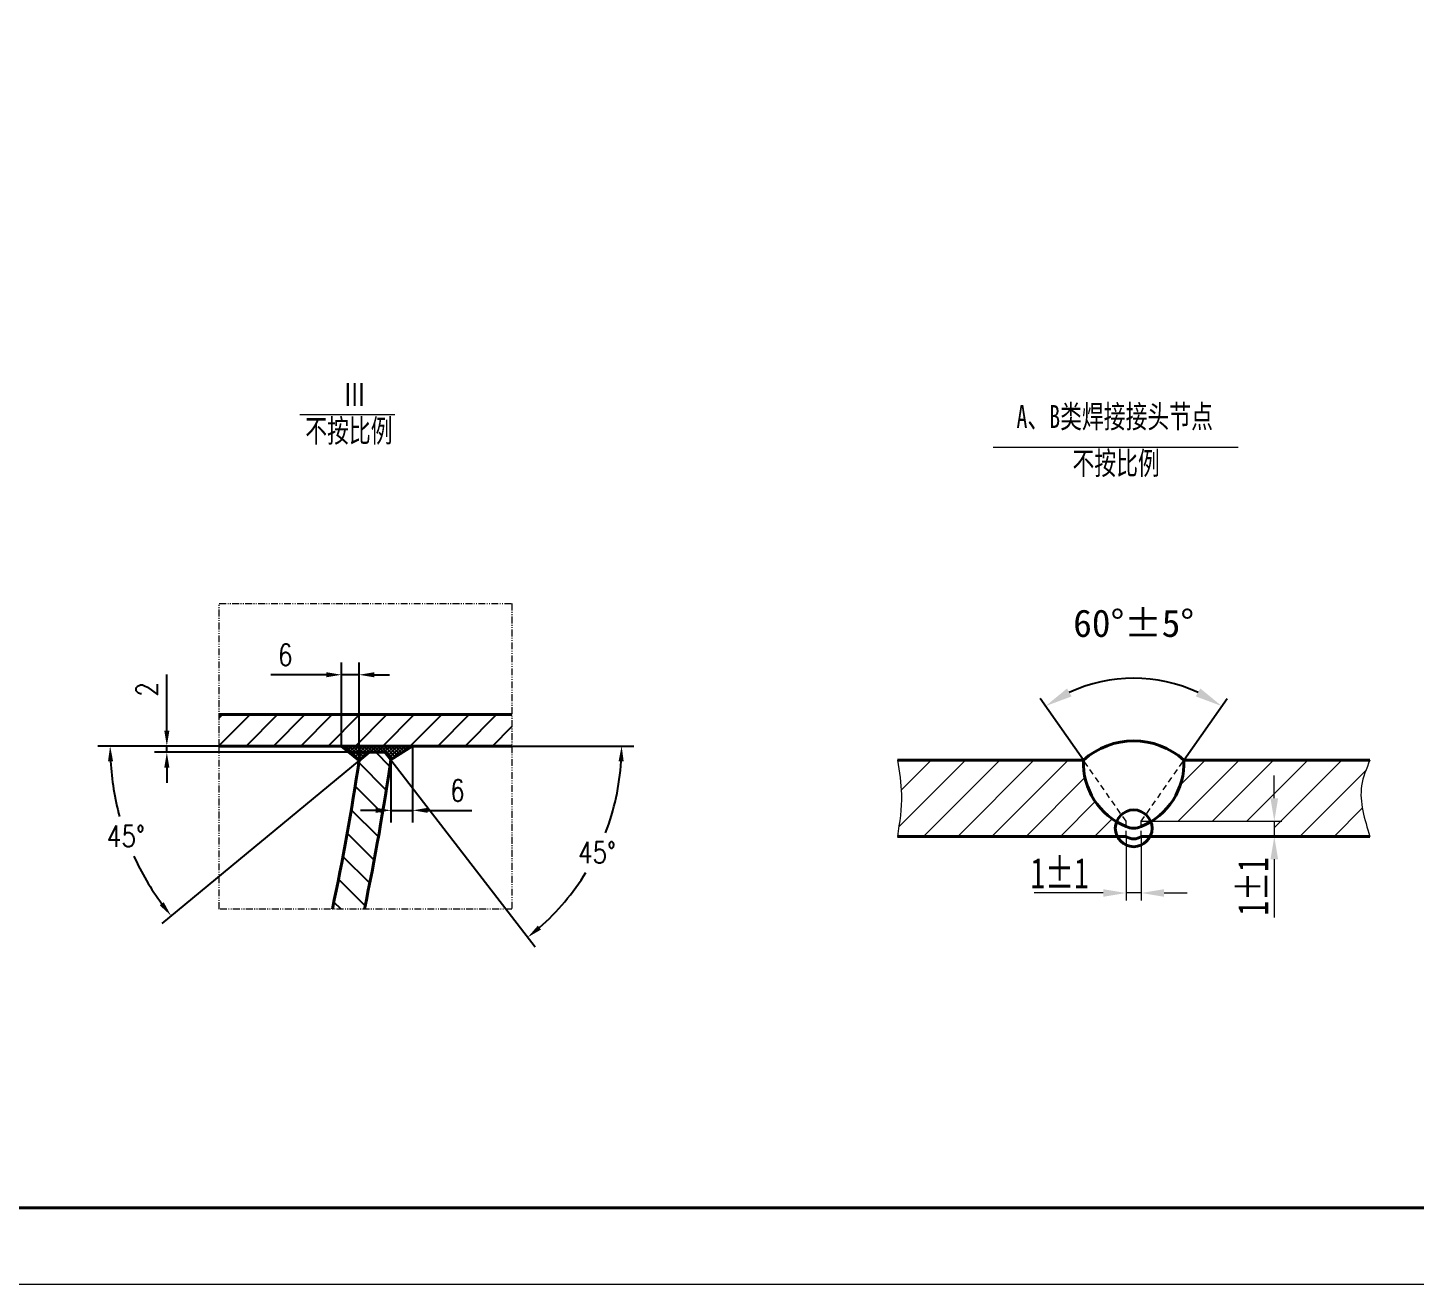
# Model space of a CAD drawing. Extents: x -15853 to 3578, y -6535 to 2458.
# Drawn here: x -14033 to -12213, y -1742 to -94 of the extents above; entities that cross this region are included whole.
import ezdxf

# ---------------------------------------------------------------- set-up
doc = ezdxf.new("R2010")
doc.units = 0
doc.header["$LTSCALE"] = 10
doc.header["$PDMODE"] = 1
doc.linetypes.add('JXX-S', pattern=[1.7000000000000002, 0.9, -0.2, 0.1, -0.2, 0.1, -0.2])
doc.linetypes.add('XX-L', pattern=[1.25, 0.75, -0.5])
doc.layers.get('Defpoints').update_dxf_attribs({"linetype": 'CONTINUOUS'})
doc.layers.add('5剖面线层', color=2, linetype='CONTINUOUS')
doc.layers.add('7标注层', color=4, linetype='CONTINUOUS')
for name, color, linetype, lineweight in [('A 粗实线', 1, 'CONTINUOUS', 40), ('B 细实线', 7, 'CONTINUOUS', 18), ('G 长虚线', 6, 'XX-L', 20), ('H 短双点线', 3, 'JXX-S', 18), ('J 标注尺寸', 2, 'CONTINUOUS', 18)]:
    doc.layers.add(name, color=color, linetype=linetype, lineweight=lineweight)
doc.styles.add('HZTXT', font='SIMFANG.TTF', dxfattribs={"width": 0.75})
doc.styles.get("Standard").update_dxf_attribs({"font": 'SIMFANG.TTF'})
doc.styles.add('style2', font='SIMFANG.TTF', dxfattribs={"width": 0.7})
doc.styles.add('TH_GBDIM', font='romans.shx', dxfattribs={"width": 0.8, "bigfont": 'gbcbig.shx'})
doc.styles.add('标题中文', font='SIMFANG.TTF', dxfattribs={"width": 0.7})
doc.dimstyles.new('TH_GBDIM', dxfattribs={"dimscale": 8, "dimtxt": 3.5, "dimasz": 2.5, "dimexe": 2, "dimexo": 0, "dimgap": 1.5, "dimtad": 1, "dimdec": 1, "dimzin": 0, "dimdsep": 46, "dimtxsty": 'TH_GBDIM', "dimcen": 2.5, "dimclrd": 130, "dimclre": 130, "dimclrt": 3, "dimadec": 0, "dimazin": 0, "dimtfac": 0.714286, "dimtdec": 1, "dimtmove": 0, "dimatfit": 3, "dimfxl": 0, "dimtolj": 1, "dimtzin": 0, "dimlwd": -1, "dimlwe": -1, "dimarcsym": 0})
doc.dimstyles.new('通用标注4.0', dxfattribs={"dimscale": 12, "dimtxt": 3, "dimasz": 3, "dimexe": 1, "dimexo": 0, "dimgap": 1, "dimtad": 1, "dimdec": 0, "dimzin": 0, "dimdsep": 46, "dimtxsty": 'Standard', "dimcen": 0, "dimadec": 0, "dimazin": 0, "dimtfac": 0.375, "dimtdec": 0, "dimtmove": 2, "dimatfit": 3, "dimfxl": 0, "dimtzin": 0, "dimarcsym": 0})

# ---------------------------------------------------------------- blocks, each defined once
blk = doc.blocks.new('*D246')
at = {"layer": '7标注层', "color": 130}
for p, q in [((-13397.61104399751, -1035.873103759684), (-13237.72561937561, -1035.873103759684)), ((-13556.48552337434, -1054.153631471665), (-13367.22677565518, -1299.393331394999))]:
    blk.add_line(p, q, dxfattribs=at)
for start, end in [(338.9615092248518, 356.383012504346), (311.2754212394214, 328.4594769735925)]:
    blk.add_arc((-13570.5931486222, -1035.873103759685), 316.8675292465867, start, end, dxfattribs=at)
for points in [[(-13257.68847094102, -1055.757945186806), (-13251.02512498814, -1055.968338049795), (-13253.72561937561, -1035.873103759686)], [(-13359.4434136021, -1276.587311008641), (-13363.68096502865, -1271.440700245054), (-13377.00202160614, -1286.726659906468)]]:
    blk.add_solid(points, dxfattribs=at)
at = {"layer": 'Defpoints', "color": 0}
for p in [(-13781.54937060379, -1035.873103759684), (-13397.61104399751, -1035.873103759684), (-13564.24291607593, -1044.101675188256), (-13556.48552337434, -1054.153631471665), (-13310.6958607411, -1217.142049922255)]:
    blk.add_point(p, dxfattribs=at)
at = {"layer": '7标注层', "color": 3, "insert": (-13286.20980417981, -1175.626974885309), "char_height": 28, "attachment_point": 5, "style": 'TH_GBDIM'}
blk.add_mtext('\\A1;45%%d{}{}', dxfattribs=at)
blk = doc.blocks.new('*D247')
at = {"layer": '7标注层', "color": 130}
for p, q in [((-13621.28642753597, -1035.873103759684), (-13621.28642753597, -926.4270327854429)), ((-13598.18452266785, -1054.936761322433), (-13598.18452266785, -926.4270327854429)), ((-13641.28642753597, -942.4270327854429), (-13713.88642753597, -942.4270327854429)), ((-13598.18452266785, -942.4270327854429), (-13621.28642753597, -942.4270327854429)), ((-13578.18452266785, -942.4270327854429), (-13558.18452266785, -942.4270327854429))]:
    blk.add_line(p, q, dxfattribs=at)
for points in [[(-13641.28642753597, -939.0936994521095), (-13641.28642753597, -945.7603661187762), (-13621.28642753597, -942.4270327854429)], [(-13578.18452266785, -939.0936994521095), (-13578.18452266785, -945.7603661187762), (-13598.18452266785, -942.4270327854429)]]:
    blk.add_solid(points, dxfattribs=at)
at = {"layer": 'Defpoints', "color": 0}
for p in [(-13621.28642753597, -942.4270327854429), (-13621.28642753597, -1035.873103759684), (-13598.18452266785, -1054.936761322433)]:
    blk.add_point(p, dxfattribs=at)
at = {"layer": '7标注层', "color": 3, "insert": (-13694.95309420263, -916.4270327854429), "char_height": 28, "attachment_point": 5, "style": 'TH_GBDIM'}
blk.add_mtext('\\A1;6{}{}', dxfattribs=at)
blk = doc.blocks.new('*D244')
at = {"layer": '7标注层', "color": 130}
for p, q in [((-13850.4135408388, -1015.873103759684), (-13850.4135408388, -942.0731037596844)), ((-13575.30551082869, -1035.873103759684), (-13866.4135408388, -1035.873103759684)), ((-13850.4135408388, -1044.101675188256), (-13850.4135408388, -1035.873103759684)), ((-13575.07623646766, -1044.101675188256), (-13866.4135408388, -1044.101675188256)), ((-13850.4135408388, -1064.101675188256), (-13850.4135408388, -1084.101675188256))]:
    blk.add_line(p, q, dxfattribs=at)
for points in [[(-13853.74687417213, -1015.873103759684), (-13847.08020750547, -1015.873103759684), (-13850.4135408388, -1035.873103759684)], [(-13853.74687417213, -1064.101675188256), (-13847.08020750547, -1064.101675188256), (-13850.4135408388, -1044.101675188256)]]:
    blk.add_solid(points, dxfattribs=at)
at = {"layer": 'Defpoints', "color": 0}
for p in [(-13850.4135408388, -1035.873103759684), (-13575.30551082869, -1035.873103759684), (-13575.07623646766, -1044.101675188256)]:
    blk.add_point(p, dxfattribs=at)
at = {"layer": '7标注层', "color": 3, "insert": (-13876.4135408388, -961.5397704263532), "char_height": 28, "attachment_point": 5, "rotation": 90, "style": 'TH_GBDIM'}
blk.add_mtext('\\A1;2{}{}', dxfattribs=at)
blk = doc.blocks.new('*D245')
at = {"layer": '7标注层', "color": 130}
for p, q in [((-13781.54937060379, -1035.873103759685), (-13940.7903860071, -1035.873103759685)), ((-13598.18452266785, -1054.936761322433), (-13857.15232879785, -1268.636610058786))]:
    blk.add_line(p, q, dxfattribs=at)
for start, end in [(183.2772272151284, 195.2962769926218), (204.3623525083716, 216.2521711181016)]:
    blk.add_arc((-13575.08261779974, -1035.873103759685), 349.7077682073639, start, end, dxfattribs=at)
for points in [[(-13927.55045015944, -1055.960242853794), (-13920.88650968825, -1055.769607492709), (-13924.7903860071, -1035.873103759685)], [(-13854.46411499854, -1240.622173425444), (-13859.72533416082, -1244.716561947663), (-13844.81155901302, -1258.453025173398)]]:
    blk.add_solid(points, dxfattribs=at)
at = {"layer": 'Defpoints', "color": 0}
for p in [(-13781.54937060379, -1035.873103759685), (-13397.61104399751, -1035.873103759684), (-13598.18452266785, -1054.936761322433), (-13585.05424437337, -1044.101675188256), (-13915.58349476682, -1115.58932500242)]:
    blk.add_point(p, dxfattribs=at)
at = {"layer": '7标注层', "color": 3, "insert": (-13904.18885383698, -1154.129640771262), "char_height": 28, "attachment_point": 5, "style": 'TH_GBDIM'}
blk.add_mtext('\\A1;45%%d{}{}', dxfattribs=at)
blk = doc.blocks.new('*D248')
at = {"layer": '7标注层', "color": 130}
for p, q in [((-13528.01073291335, -1035.873103759684), (-13528.01073291335, -1136.195188423288)), ((-13556.48552337433, -1054.153631471665), (-13556.48552337433, -1136.195188423288)), ((-13576.48552337433, -1120.195188423288), (-13596.48552337433, -1120.195188423288)), ((-13556.48552337433, -1120.195188423288), (-13528.01073291335, -1120.195188423288)), ((-13508.01073291335, -1120.195188423288), (-13450.14406624668, -1120.195188423288))]:
    blk.add_line(p, q, dxfattribs=at)
for points in [[(-13576.48552337433, -1116.861855089954), (-13576.48552337433, -1123.528521756621), (-13556.48552337433, -1120.195188423288)], [(-13508.01073291335, -1116.861855089954), (-13508.01073291335, -1123.528521756621), (-13528.01073291335, -1120.195188423288)]]:
    blk.add_solid(points, dxfattribs=at)
at = {"layer": 'Defpoints', "color": 0}
for p in [(-13528.01073291335, -1035.873103759684), (-13556.48552337433, -1054.153631471665), (-13528.01073291335, -1120.195188423288)]:
    blk.add_point(p, dxfattribs=at)
at = {"layer": '7标注层', "color": 3, "insert": (-13469.07739958002, -1094.195188423288), "char_height": 28, "attachment_point": 5, "style": 'TH_GBDIM'}
blk.add_mtext('\\A1;6{}{}', dxfattribs=at)
blk = doc.blocks.new('*D243')
at = {"layer": 'Defpoints', "color": 0}
for p in [(-12541.21486911778, -951.2261617148511), (-12647.99907821756, -1054.382382978731), (-12515.96587210399, -1054.382382978731), (-12591.98247516077, -1134.382382978731), (-12571.98247516077, -1134.382382978731)]:
    blk.add_point(p, dxfattribs=at)
at = {"layer": 'J 标注尺寸', "color": 0, "lineweight": -2}
for p, q in [((-12647.99907821756, -1054.382382978731), (-12704.49994345523, -973.6907849103592)), ((-12515.96587210399, -1054.382382978731), (-12459.46500686632, -973.6907849103592))]:
    blk.add_line(p, q, dxfattribs=at)
blk.add_arc((-12581.98247516077, -1148.663863046149), 201.6026875055578, 65.2448952610282, 114.7551047389718, dxfattribs=at)
at = {"layer": 'J 标注尺寸', "color": 0}
for points in [[(-12663.41282646504, -970.7898310214116), (-12669.39060323674, -960.3847272320345), (-12697.61702621902, -983.5206094418265)], [(-12494.57434708481, -960.3847272320345), (-12500.55212385651, -970.7898310214116), (-12466.34792410253, -983.5206094418265)]]:
    blk.add_solid(points, dxfattribs=at)
at = {"layer": 'J 标注尺寸', "color": 0, "insert": (-12581.98247516077, -875.0611755405913), "char_height": 36, "attachment_point": 5}
blk.add_mtext('60°±5°', dxfattribs=at)

msp = doc.modelspace()

# ---------------------------------------------------------------- hatches: boundary and pattern name
at = {"layer": '5剖面线层'}
h = msp.add_hatch(dxfattribs=at)
h.set_pattern_fill('ANSI31', color=256, scale=8, style=0)
h.set_pattern_definition([(45, (15394.66491319793, 1415.964304000063), (-17.9605122421383, 17.9605122421383), [])])
h.paths.add_polyline_path([(-13397.61104399751, -994.7302466168258), (-13781.54937060379, -994.7302466168258), (-13781.54937060379, -1035.873103759683), (-13397.61104399751, -1035.873103759681)])
h = msp.add_hatch(dxfattribs=at)
h.set_pattern_fill('ANSI37', color=256, scale=1.028571428571428, style=0)
h.set_pattern_definition([(44.99999999999999, (-12708.73347311139, 966.8296226460297), (-2.309208716846353, 2.309208716846352), []), (135, (-12708.73347311139, 966.8296226460297), (-2.309208716846354, -2.309208716846352), [])])
h.paths.add_polyline_path([(-13621.28642753597, -1035.873103759684), (-13598.18452266785, -1054.936761322431), (-13585.05424437337, -1044.101675188254), (-13564.24291607593, -1044.101675188254), (-13556.48552337433, -1054.153631471663), (-13528.01073291335, -1035.873103759681)])
h = msp.add_hatch(dxfattribs=at)
h.set_pattern_fill('ANSI31', color=256, scale=8, angle=90, style=0)
h.set_pattern_definition([(135, (15394.66491319793, 1415.964304000063), (-17.96051224213831, -17.9605122421383), [])])
h.paths.add_polyline_path([(-13556.48552337433, -1054.153631471663), (-13564.24291607593, -1044.101675188254), (-13585.05424437337, -1044.101675188253), (-13598.18452266785, -1054.936761322431, -0.01542705373463392), (-13633.18207108733, -1249.802309297113), (-13591.13985707312, -1249.802309297113, 0.01528638581715375)])
at = {"layer": 'J 标注尺寸'}
h = msp.add_hatch(dxfattribs=at)
h.set_pattern_fill('ANSI31', color=256, scale=10, style=0)
h.set_pattern_definition([(45, (-43120.05405047489, -42327.6821826965), (-22.45064030267288, 22.45064030267288), [])])
edge = h.paths.add_edge_path()
edge.add_arc((-12581.98247516077, -1143.75820728), 24.10373919064113, 180, 206.1529425672991, ccw=False)
edge.add_arc((-12581.98247516077, -1143.75820728), 24.10373919064114, 158.9896631412668, 180, ccw=False)
edge.add_arc((-12557.45216444503, -1057.671966363579), 90.60664960463032, 177.919350547366, 238.729860753278, ccw=False)
edge.add_line((-12647.99907821756, -1054.382382978731), (-12891.98247516077, -1054.382382978731))
edge.add_spline(control_points=[(-12891.98247516077, -1054.382382978731), (-12889.45623309498, -1069.446176420772), (-12883.8757181038, -1102.722372025948), (-12889.11497582771, -1136.109349025512), (-12891.98247516077, -1154.382382978731)], knot_values=[0, 0, 0, 0, 4.553085131909655, 10.0578484456397, 10.0578484456397, 10.0578484456397, 10.0578484456397], degree=3, periodic=0)
edge.add_line((-12891.98247516077, -1154.382382978731), (-12603.61848989762, -1154.382382978731))
edge = h.paths.add_edge_path()
edge.add_line((-12397.49918794766, -1134.382382978731), (-12397.49918794766, -1154.382382978731))
edge.add_line((-12397.49918794766, -1154.382382978731), (-12387.49918794766, -1154.382382978731))
edge.add_line((-12387.49918794766, -1154.382382978731), (-12271.98247516077, -1154.382382978731))
edge.add_spline(control_points=[(-12271.98247516077, -1154.382382978731), (-12279.11768773225, -1131.955987122185), (-12289.98721180389, -1097.792428971563), (-12276.58642285473, -1065.482660928084), (-12271.98247516077, -1054.382382978731)], knot_values=[0, 0, 0, 0, 6.737565344485811, 10.26376270678672, 10.26376270678672, 10.26376270678672, 10.26376270678672], degree=3, periodic=0)
edge.add_line((-12271.98247516077, -1054.382382978731), (-12515.96587210399, -1054.382382978731))
edge.add_arc((-12606.51278587652, -1057.671966363579), 90.60664960463035, -57.84712910257002, 2.0806494526340202, ccw=False)
edge.add_line((-12558.29373429619, -1134.382382978731), (-12397.49918794766, -1134.382382978731))

# ---------------------------------------------------------------- linework, layer by layer
at = {"layer": 'A 粗实线'}
for p, q in [((-13397.61104399751, -994.7302466168258), (-13781.54937060379, -994.7302466168258)), ((-13397.61104399751, -1035.873103759684), (-13781.54937060379, -1035.873103759684)), ((-13621.28642753596, -1035.873103759684), (-13598.18452266785, -1054.936761322433)), ((-13528.01073291335, -1035.873103759684), (-13556.48552337434, -1054.153631471665)), ((-13585.05424437338, -1044.101675188256), (-13598.18452266785, -1054.936761322433)), ((-13564.24291607594, -1044.101675188256), (-13585.05424437338, -1044.101675188256)), ((-13564.24291607594, -1044.101675188256), (-13556.48552337434, -1054.153631471665)), ((-12891.98247516077, -1054.382382978731), (-12647.99907821756, -1054.382382978731)), ((-12271.98247516077, -1054.382382978731), (-12515.96587210399, -1054.382382978731)), ((-12891.98247516077, -1154.382382978731), (-12591.98247516077, -1154.382382978731)), ((-12271.98247516077, -1154.382382978731), (-12571.98247516077, -1154.382382978731))]:
    msp.add_line(p, q, dxfattribs=at)
at = {"layer": 'A 粗实线', "color": 5}
msp.add_lwpolyline([(-15603.11643306748, -1641.63915814455), (-10013.11643306748, -1641.63915814455), (-10013.11643306748, 2358.36084185545), (-15603.11643306748, 2358.36084185545)], close=True, dxfattribs=at)
at = {"layer": 'A 粗实线'}
msp.add_circle((-12581.98247516077, -1143.75820728), 24.10373919064114, dxfattribs=at)
for centre, radius, start, end in [((-12581.98247516077, -1128.352926153486), 99.14551496021247, 48.25199659378274, 131.7480034062173), ((-16772.78598312532, -585.3588180453953), 3209.142857142857, 348.0506435619853, 351.5859833938397), ((-16772.78598312532, -585.3588180453953), 3250.285714285715, 348.2040897812039, 351.7652661608257), ((-12557.45216444503, -1057.671966363579), 90.60664960463032, 177.9193505474096, 247.5980844388655), ((-12606.51278587652, -1057.671966363579), 90.60664960463032, 292.4019155611345, 2.080649452590375), ((-12581.98247516077, -1121.023398893942), 22.73480838605612, 243.9054237838305, 296.0945762161695), ((-12581.98247516077, -1140.736193257118), 16.91799320008909, 233.7658415313784, 306.2341584686215)]:
    msp.add_arc(centre, radius, start, end, dxfattribs=at)
at = {"layer": 'B 细实线'}
msp.add_lwpolyline([(-15853.11643306748, -1741.63915814455), (-9913.11643306748, -1741.63915814455), (-9913.11643306748, 2458.36084185545), (-15853.11643306748, 2458.36084185545)], close=True, dxfattribs=at)
at = {"layer": 'G 长虚线'}
for p, q in [((-12591.98247516077, -1134.382382978731), (-12647.99907821756, -1054.382382978731)), ((-12571.98247516077, -1134.382382978731), (-12515.96587210399, -1054.382382978731)), ((-12591.98247516077, -1154.382382978731), (-12591.98247516077, -1134.382382978731)), ((-12571.98247516077, -1154.382382978731), (-12571.98247516077, -1134.382382978731))]:
    msp.add_line(p, q, dxfattribs=at)
at = {"layer": 'H 短双点线'}
for p, q in [((-13781.54937060379, -1035.873103759684), (-13781.54937060379, -849.0551843734902)), ((-13781.54937060379, -849.0551843734902), (-13397.61104399751, -849.0551843734902)), ((-13397.61104399751, -849.0551843734902), (-13397.61104399751, -1249.802309297116)), ((-13781.54937060379, -1249.802309297116), (-13781.54937060379, -1035.873103759684)), ((-13397.61104399751, -1249.802309297116), (-13781.54937060379, -1249.802309297116))]:
    msp.add_line(p, q, dxfattribs=at)
at = {"layer": 'J 标注尺寸'}
for p, q in [((-13675.98618383644, -601.3195455287023), (-13551.31027060837, -601.3195455287023)), ((-12766.29954589171, -643.8045292133411), (-12444.97198596357, -643.8045292133411)), ((-12397.49918794766, -1104.382382978731), (-12397.49918794766, -1074.382382978731)), ((-12571.98247516077, -1134.382382978731), (-12387.49918794766, -1134.382382978731)), ((-12397.49918794766, -1134.382382978731), (-12397.49918794766, -1154.382382978731)), ((-12591.98247516077, -1154.382382978731), (-12591.98247516077, -1238.583952849387)), ((-12571.98247516077, -1154.382382978731), (-12571.98247516077, -1238.583952849387)), ((-12571.98247516077, -1154.382382978731), (-12387.49918794766, -1154.382382978731)), ((-12397.49918794766, -1184.382382978731), (-12397.49918794766, -1260.522796735042)), ((-12621.98247516077, -1228.583952849387), (-12712.39094268302, -1228.583952849387)), ((-12571.98247516077, -1228.583952849387), (-12591.98247516077, -1228.583952849387)), ((-12541.98247516077, -1228.583952849387), (-12511.98247516077, -1228.583952849387))]:
    msp.add_line(p, q, dxfattribs=at)
for points in [[(-12891.98247516077, -1054.382382978731), (-12886.62102367933, -1099.596465517845), (-12891.98247516077, -1154.382382978731)], [(-12271.98247516077, -1054.382382978731), (-12282.92964293629, -1087.902023512072), (-12271.98247516077, -1154.382382978731)]]:
    msp.add_spline(points, degree=3, dxfattribs=at)
for points in [[(-12402.49918794766, -1104.382382978731), (-12392.49918794766, -1104.382382978731), (-12397.49918794766, -1134.382382978731)], [(-12402.49918794766, -1184.382382978731), (-12392.49918794766, -1184.382382978731), (-12397.49918794766, -1154.382382978731)], [(-12621.98247516077, -1223.583952849387), (-12621.98247516077, -1233.583952849387), (-12591.98247516077, -1228.583952849387)], [(-12541.98247516077, -1223.583952849387), (-12541.98247516077, -1233.583952849387), (-12571.98247516077, -1228.583952849387)]]:
    msp.add_solid(points, dxfattribs=at)

# ---------------------------------------------------------------- texts
at = {"layer": 'J 标注尺寸', "char_height": 30, "width": 621, "attachment_point": 1}
for s, insert, style in [('Ⅲ', (-13619.29893113826, -559.9254572402024), 'HZTXT'), ('A、B类焊接接头节点', (-12735.69709667056, -588.7740644565401), '标题中文'), ('不按比例', (-13668.76767661506, -607.4340523400388), '标题中文'), ('不按比例', (-12662.25076978354, -649.9190360246776), '标题中文')]:
    msp.add_mtext(s, dxfattribs=dict(at, insert=insert, style=style))
at = {"layer": 'J 标注尺寸', "insert": (-12679.14252283995, -1202.519820577729), "char_height": 40, "attachment_point": 5, "style": 'style2'}
msp.add_mtext('{\\f仿宋_GB2312|b0|i0|c134|p49;1±1}', dxfattribs=at)
at = {"layer": 'J 标注尺寸', "insert": (-12425.54119885969, -1219.980773091695), "char_height": 40, "attachment_point": 5, "rotation": 90, "style": 'style2'}
msp.add_mtext('{\\f仿宋_GB2312|b0|i0|c134|p49;1±1}', dxfattribs=at)

# ---------------------------------------------------------------- dimensions: what is measured, and where the dimension line sits
at = {"layer": '7标注层'}
dim = msp.add_linear_dim(base=(-13621.28642753597, -942.4270327854429), p1=(-13598.18452266785, -1054.936761322433), p2=(-13621.28642753597, -1035.873103759684), text='6{}{}', dimstyle='TH_GBDIM', override={"dimgap": 1.5, "dimtad": 1, "dimjust": 0, "dimse1": 0, "dimse2": 0, "dimsd1": 0, "dimsd2": 0, "dimclrt": 3, "dimtvp": 0}, dxfattribs=at)
dim.commit()
dim.dimension.update_dxf_attribs({"geometry": '*D247', "text_midpoint": (-13694.95309420263, -942.4270327854429), "dimtype": 160})
dim = msp.add_linear_dim(base=(-13850.4135408388, -1035.873103759684), p1=(-13575.07623646766, -1044.101675188256), p2=(-13575.30551082869, -1035.873103759684), angle=90, text='2{}{}', dimstyle='TH_GBDIM', override={"dimgap": 1.5, "dimtad": 1, "dimjust": 0, "dimse1": 0, "dimse2": 0, "dimsd1": 0, "dimsd2": 0, "dimclrt": 3, "dimtvp": 0}, dxfattribs=at)
dim.commit()
dim.dimension.update_dxf_attribs({"geometry": '*D244', "text_midpoint": (-13850.4135408388, -961.5397704263532), "dimtype": 160})
for base, line1, picture, middle in [((-13915.58349476682, -1115.58932500242), ((-13585.05424437337, -1044.101675188256), (-13598.18452266785, -1054.936761322433)), '*D245', (-13904.18885383698, -1154.129640771263)), ((-13310.6958607411, -1217.142049922255), ((-13564.24291607593, -1044.101675188256), (-13556.48552337434, -1054.153631471665)), '*D246', (-13286.20980417981, -1175.62697488531))]:
    dim = msp.add_angular_dim_2l(base=base, line1=line1, line2=((-13397.61104399751, -1035.873103759684), (-13781.54937060379, -1035.873103759684)), text='45%%d{}{}', dimstyle='TH_GBDIM', override={"dimtad": 0, "dimtih": 1, "dimtoh": 1, "dimclrt": 3}, dxfattribs=at)
    dim.commit()
    dim.dimension.update_dxf_attribs({"geometry": picture, "text_midpoint": middle})
dim = msp.add_linear_dim(base=(-13528.01073291335, -1120.195188423288), p1=(-13556.48552337433, -1054.153631471665), p2=(-13528.01073291335, -1035.873103759684), text='6{}{}', dimstyle='TH_GBDIM', override={"dimgap": 1.5, "dimtad": 1, "dimjust": 0, "dimse1": 0, "dimse2": 0, "dimsd1": 0, "dimsd2": 0, "dimclrt": 3, "dimtvp": 0}, dxfattribs=at)
dim.commit()
dim.dimension.update_dxf_attribs({"geometry": '*D248', "text_midpoint": (-13469.07739958002, -1094.195188423288)})
at = {"layer": 'J 标注尺寸'}
dim = msp.add_angular_dim_2l(base=(-12541.21486911778, -951.2261617148511), line1=((-12591.98247516077, -1134.382382978731), (-12647.99907821756, -1054.382382978731)), line2=((-12571.98247516077, -1134.382382978731), (-12515.96587210399, -1054.382382978731)), text='60°±5°', dimstyle='通用标注4.0', dxfattribs=at)
dim.commit()
dim.dimension.update_dxf_attribs({"geometry": '*D243', "text_midpoint": (-12581.98247516077, -875.0611755405913)})

doc.saveas('drawing.dxf')
